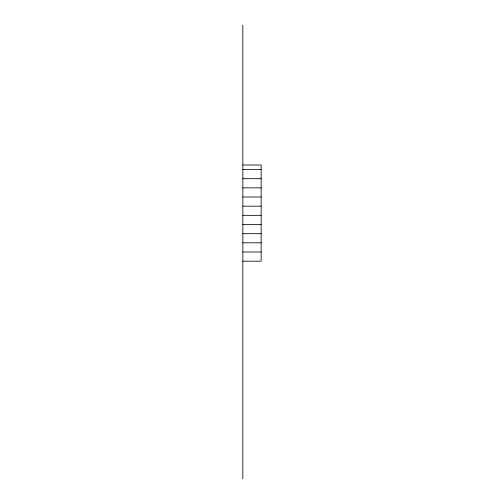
<?xml version="1.0" encoding="UTF-8"?>
<svg xmlns="http://www.w3.org/2000/svg" width="504" height="504" viewBox="0 0 504 504"><rect width="100%" height="100%" fill="white"/><g stroke="black" fill="none" stroke-linecap="round" stroke-linejoin="round"><path stroke-width="0.76" d="M242.833 165.016L261.166 165.016L261.166 261.166L242.833 261.166M242.833 169.527L261.166 169.527M242.833 178.693L261.166 178.693M242.833 187.853L261.166 187.853M242.833 197.02L261.166 197.02M242.833 206.18L261.166 206.18M242.833 215.347L261.166 215.347M242.833 224.507L261.166 224.507M242.833 233.673L261.166 233.673M242.833 242.833L261.166 242.833M242.833 252L261.166 252M242.833 25.2L242.833 478.8"/></g></svg>
